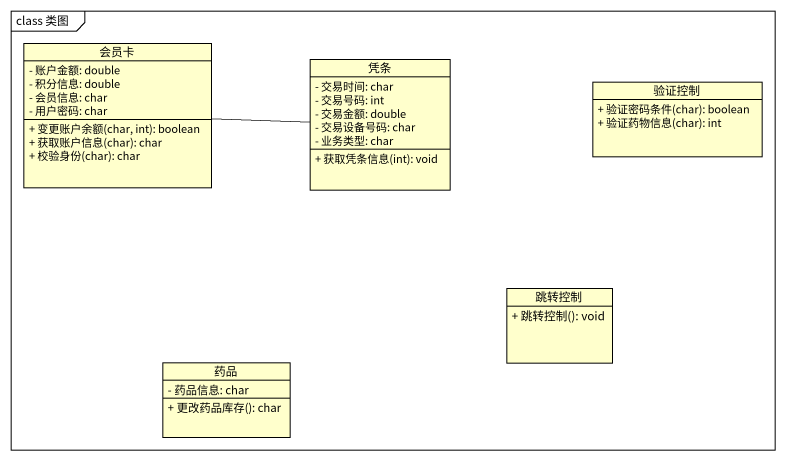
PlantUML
@startuml
mainframe class 类图
hide circle
hide empty members
skinparam classAttributeIconSize 0
class 会员卡 {
  - 账户金额: double
  - 积分信息: double
  - 会员信息: char
  - 用户密码: char
  + 变更账户余额(char, int): boolean
  + 获取账户信息(char): char
  + 校验身份(char): char
}
class 凭条 {
  - 交易时间: char
  - 交易号码: int
  - 交易金额: double
  - 交易设备号码: char
  - 业务类型: char
  + 获取凭条信息(int): void
}
class 验证控制 {
  + 验证密码条件(char): boolean
  + 验证药物信息(char): int
}
class 跳转控制 {
  + 跳转控制(): void
}
class 药品 {
  - 药品信息: char
  + 更改药品库存(): char
}
凭条 -left- 会员卡
@enduml
